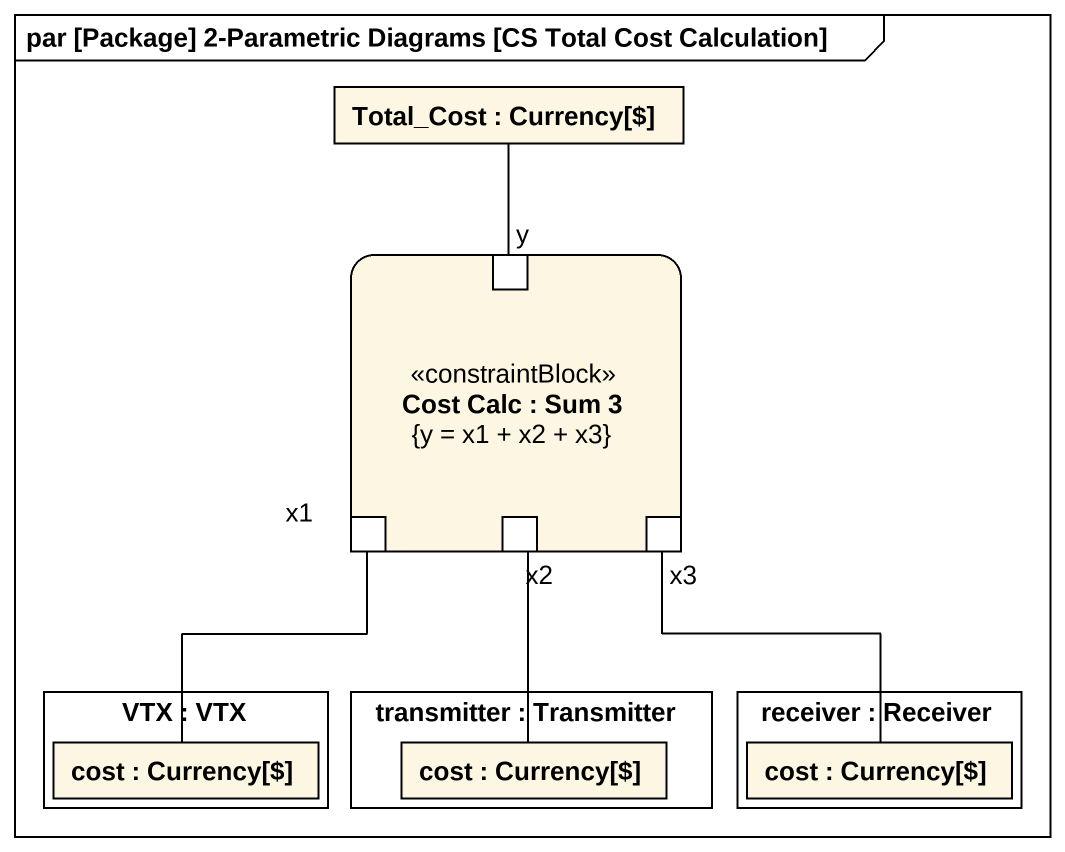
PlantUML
@startuml
mainframe par [Package] 2-Parametric Diagrams [CS Total Cost Calculation]
rectangle "Total_Cost : Currency[$]" as Total_Cost
rectangle "Cost Calc : Sum 3\n{y = x1 + x2 + x3}" as Cost_Calc <<constraintBlock>> {
  port y
  port x1
  port x2
  port x3
}
rectangle "VTX : VTX" as VTX {
  rectangle "cost : Currency[$]" as cost
}
rectangle "transmitter : Transmitter" as transmitter {
  rectangle "cost : Currency[$]" as cost_2
}
rectangle "receiver : Receiver" as receiver {
  rectangle "cost : Currency[$]" as cost_3
}
y -up- Total_Cost
cost -up- x1
cost_2 -up- x2
cost_3 -up- x3
@enduml
